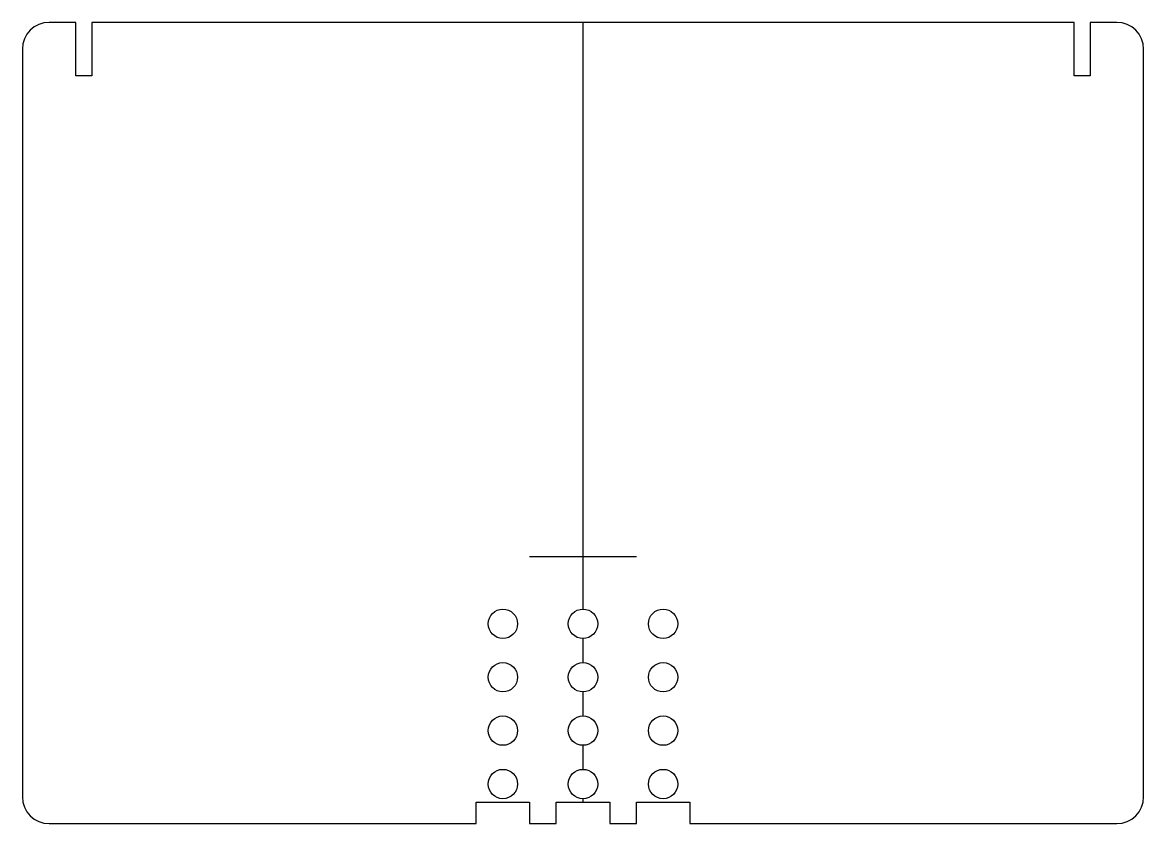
# Model space of a CAD drawing. Header units: inches. Extents: x 0 to 210, y -150 to 0.
import ezdxf

# ---------------------------------------------------------------- set-up
doc = ezdxf.new("R2010")
doc.units = ezdxf.units.IN
doc.header["$MEASUREMENT"] = 0
doc.layers.add('SLD-0', color=179, linetype='Continuous')

msp = doc.modelspace()

# ---------------------------------------------------------------- linework, layer by layer
at = {"layer": 'SLD-0'}
for p, q in [((10, 0), (5, 0)), ((10, -10), (10, 0)), ((197, 0), (13, 0)), ((13, 0), (13, -10)), ((105, -109.85), (105, 0)), ((197, -10), (197, 0)), ((205, 0), (200, 0)), ((200, 0), (200, -10)), ((0, -5), (0, -145)), ((210, -145), (210, -5)), ((13, -10), (10, -10)), ((200, -10), (197, -10)), ((95, -100), (115, -100)), ((105, -119.85), (105, -115.35)), ((105, -129.85), (105, -125.35)), ((105, -139.85), (105, -135.35)), ((85, -150), (85, -146)), ((85, -146), (95, -146)), ((95, -146), (95, -150)), ((100, -150), (100, -146)), ((100, -146), (110, -146)), ((105, -146), (105, -145.35)), ((110, -146), (110, -150)), ((115, -150), (115, -146)), ((115, -146), (125, -146)), ((125, -146), (125, -150)), ((5, -150), (85, -150)), ((95, -150), (100, -150)), ((110, -150), (115, -150)), ((125, -150), (205, -150))]:
    msp.add_line(p, q, dxfattribs=at)
for centre in [(90, -112.6), (105, -112.6), (120, -112.6), (90, -122.6), (105, -122.6), (120, -122.6), (90, -132.6), (105, -132.6), (120, -132.6), (90, -142.6), (105, -142.6), (120, -142.6)]:
    msp.add_circle(centre, 2.75, dxfattribs=at)
for centre, start, end in [((5, -5), 90, 180), ((205, -5), 0, 90), ((5, -145), 180, 270), ((205, -145), 270, 0)]:
    msp.add_arc(centre, 5, start, end, dxfattribs=at)

doc.saveas('drawing.dxf')
